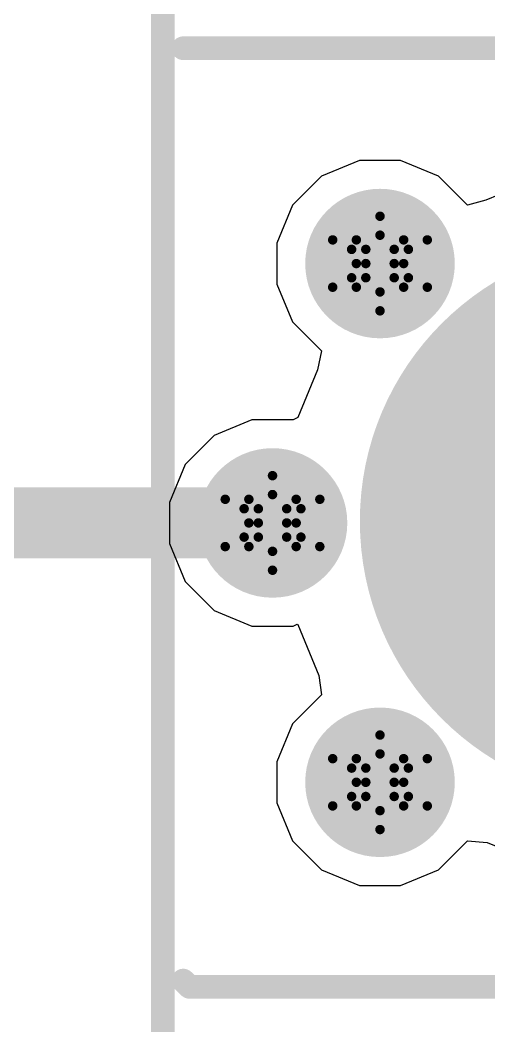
# Model space of a CAD drawing. Header units: inches. Extents: x -5 to 5328, y -4 to 5281.
# Drawn here: x 115.98 to 118.49, y 98.11 to 103.51 of the extents above; entities that cross this region are included whole.
import ezdxf

# ---------------------------------------------------------------- set-up
doc = ezdxf.new("R2010")
doc.units = ezdxf.units.IN
for name, color, linetype in [('Bottom Layer', 5, 'Continuous'), ('Bottom Solder', 6, 'Continuous'), ('Drill Drawing', 1, 'Continuous'), ('Layer 1', 16, 'Continuous'), ('Layer 2', 76, 'Continuous'), ('Multi-Layer', 9, 'Continuous'), ('Top Layer', 1, 'Continuous'), ('Top Overlay', 2, 'Continuous'), ('Top Solder', 216, 'Continuous'), ('Via Holes', 16, 'Continuous')]:
    doc.layers.add(name, color=color, linetype=linetype)

# ---------------------------------------------------------------- blocks, each defined once
blk = doc.blocks.new('DB128L_5_08_2P_OG_S_137')
at = {"layer": 'Bottom Layer'}
h = blk.add_hatch(color=5, dxfattribs=at)
edge = h.paths.add_edge_path()
edge.add_arc((-2.54, 0), 1.4, 0, 360)
at = {"layer": 'Bottom Solder'}
h = blk.add_hatch(color=6, dxfattribs=at)
edge = h.paths.add_edge_path()
edge.add_arc((-2.54, 0), 1.5016, 0, 360)
at = {"layer": 'Layer 1'}
h = blk.add_hatch(color=16, dxfattribs=at)
edge = h.paths.add_edge_path()
edge.add_arc((-2.54, 0), 1.4, 0, 360)
at = {"layer": 'Layer 2'}
h = blk.add_hatch(color=76, dxfattribs=at)
edge = h.paths.add_edge_path()
edge.add_arc((-2.54, 0), 1.4, 0, 360)
at = {"layer": 'Multi-Layer'}
h = blk.add_hatch(color=9, dxfattribs=at)
edge = h.paths.add_edge_path()
edge.add_arc((-2.54, 0), 1.4, 0, 360)
at = {"layer": 'Top Layer'}
h = blk.add_hatch(color=1, dxfattribs=at)
edge = h.paths.add_edge_path()
edge.add_arc((-2.54, 0), 1.4, 0, 360)
at = {"layer": 'Top Solder'}
h = blk.add_hatch(color=216, dxfattribs=at)
edge = h.paths.add_edge_path()
edge.add_arc((-2.54, 0), 1.5016, 0, 360)
at = {"layer": 'Top Overlay'}
for points in [[(-5.1, -5.1, 0.127, 0.127, 0), (-5.1, 4.9492, 0.127, 0.127, 0)], [(-4.99, 2.54, 0.127, 0.127, 0), (4.99, 2.54, 0.127, 0.127, 0)], [(-4.99, -2.4687, 0.127, 0.127, 0), (-4.9561, -2.5026, 0.127, 0.127, 0)], [(-4.9561, -2.5026, 0.127, 0.127, 0), (4.99, -2.5026, 0.127, 0.127, 0)]]:
    blk.add_lwpolyline(points, format="xyseb", dxfattribs=at)
for points in [[(-5.0218, 2.54, 0.0635, 0.0635, 1), (-4.9583, 2.54, 0.0635, 0.0635, 1)], [(-5.0218, -2.4687, 0.0635, 0.0635, 1), (-4.9583, -2.4687, 0.0635, 0.0635, 1)], [(-4.9878, -2.5026, 0.0635, 0.0635, 1), (-4.9243, -2.5026, 0.0635, 0.0635, 1)], [(-4.9878, -2.5026, 0.0635, 0.0635, 1), (-4.9243, -2.5026, 0.0635, 0.0635, 1)]]:
    blk.add_lwpolyline(points, format="xyseb", close=True, dxfattribs=at)

msp = doc.modelspace()

# ---------------------------------------------------------------- hatches: boundary and pattern name
at = {"layer": 'Bottom Layer'}
h = msp.add_hatch(color=5, dxfattribs=at)
edge = h.paths.add_edge_path()
edge.add_arc((117.9095, 102.2042), 0.3, 0, 360)
h = msp.add_hatch(color=5, dxfattribs=at)
edge = h.paths.add_edge_path()
edge.add_arc((117.3324, 100.8108), 0.3, 0, 360)
h = msp.add_hatch(color=5, dxfattribs=at)
edge = h.paths.add_edge_path()
edge.add_arc((117.9095, 99.4175), 0.3, 0, 360)
at = {"layer": 'Bottom Solder'}
h = msp.add_hatch(color=6, dxfattribs=at)
edge = h.paths.add_edge_path()
edge.add_arc((117.9095, 102.2042), 0.4016, 0, 360)
h = msp.add_hatch(color=6, dxfattribs=at)
edge = h.paths.add_edge_path()
edge.add_arc((117.3324, 100.8108), 0.4016, 0, 360)
h = msp.add_hatch(color=6, dxfattribs=at)
edge = h.paths.add_edge_path()
edge.add_arc((117.9095, 99.4175), 0.4016, 0, 360)
at = {"layer": 'Layer 1'}
h = msp.add_hatch(color=16, dxfattribs=at)
edge = h.paths.add_edge_path()
edge.add_arc((117.9095, 102.2042), 0.3, 0, 360)
h = msp.add_hatch(color=16, dxfattribs=at)
edge = h.paths.add_edge_path()
edge.add_arc((117.3324, 100.8108), 0.3, 0, 360)
h = msp.add_hatch(color=16, dxfattribs=at)
edge = h.paths.add_edge_path()
edge.add_arc((117.9095, 99.4175), 0.3, 0, 360)
at = {"layer": 'Layer 2'}
h = msp.add_hatch(color=76, dxfattribs=at)
edge = h.paths.add_edge_path()
edge.add_arc((117.9095, 102.2042), 0.3, 0, 360)
h = msp.add_hatch(color=76, dxfattribs=at)
edge = h.paths.add_edge_path()
edge.add_arc((117.3324, 100.8108), 0.3, 0, 360)
h = msp.add_hatch(color=76, dxfattribs=at)
edge = h.paths.add_edge_path()
edge.add_arc((117.9095, 99.4175), 0.3, 0, 360)
at = {"layer": 'Top Layer'}
h = msp.add_hatch(color=1, dxfattribs=at)
edge = h.paths.add_edge_path()
edge.add_arc((117.9095, 102.2042), 0.3, 0, 360)
h = msp.add_hatch(color=1, dxfattribs=at)
edge = h.paths.add_edge_path()
edge.add_arc((117.3324, 100.8108), 0.3, 0, 360)
h = msp.add_hatch(color=1, dxfattribs=at)
edge = h.paths.add_edge_path()
edge.add_arc((117.9095, 99.4175), 0.3, 0, 360)
at = {"layer": 'Top Solder'}
h = msp.add_hatch(color=216, dxfattribs=at)
edge = h.paths.add_edge_path()
edge.add_arc((117.9095, 102.2042), 0.4016, 0, 360)
h = msp.add_hatch(color=216, dxfattribs=at)
edge = h.paths.add_edge_path()
edge.add_arc((117.3324, 100.8108), 0.4016, 0, 360)
h = msp.add_hatch(color=216, dxfattribs=at)
edge = h.paths.add_edge_path()
edge.add_arc((117.9095, 99.4175), 0.4016, 0, 360)
at = {"layer": 'Via Holes'}
h = msp.add_hatch(color=7, dxfattribs=at)
edge = h.paths.add_edge_path()
edge.add_arc((117.9095, 102.2042), 0.15, 0, 360)
h = msp.add_hatch(color=7, dxfattribs=at)
edge = h.paths.add_edge_path()
edge.add_arc((117.3324, 100.8108), 0.15, 0, 360)
h = msp.add_hatch(color=7, dxfattribs=at)
edge = h.paths.add_edge_path()
edge.add_arc((117.9095, 99.4175), 0.15, 0, 360)

# ---------------------------------------------------------------- linework, layer by layer
at = {"layer": 'Drill Drawing'}
for points in [[(117.7825, 102.3312, 0.0508, 0.0508, 0), (117.9095, 102.4582, 0.0508, 0.0508, 0)], [(117.9095, 102.4582, 0.0508, 0.0508, 0), (118.0365, 102.3312, 0.0508, 0.0508, 0)], [(117.6555, 102.3312, 0.0508, 0.0508, 0), (117.7825, 102.2042, 0.0508, 0.0508, 0)], [(117.6555, 102.3312, 0.0508, 0.0508, 0), (117.7825, 102.3312, 0.0508, 0.0508, 0)], [(117.8333, 102.2804, 0.0508, 0.0508, 0), (117.9095, 102.3566, 0.0508, 0.0508, 0)], [(117.9095, 102.3566, 0.0508, 0.0508, 0), (117.9857, 102.2804, 0.0508, 0.0508, 0)], [(118.0365, 102.3312, 0.0508, 0.0508, 0), (118.1635, 102.3312, 0.0508, 0.0508, 0)], [(118.0365, 102.2042, 0.0508, 0.0508, 0), (118.1635, 102.3312, 0.0508, 0.0508, 0)], [(117.7571, 102.2804, 0.0508, 0.0508, 0), (117.8333, 102.2042, 0.0508, 0.0508, 0)], [(117.7571, 102.2804, 0.0508, 0.0508, 0), (117.8333, 102.2804, 0.0508, 0.0508, 0)], [(117.9857, 102.2804, 0.0508, 0.0508, 0), (118.0619, 102.2804, 0.0508, 0.0508, 0)], [(117.9857, 102.2042, 0.0508, 0.0508, 0), (118.0619, 102.2804, 0.0508, 0.0508, 0)], [(117.6555, 102.0772, 0.0508, 0.0508, 0), (117.7825, 102.2042, 0.0508, 0.0508, 0)], [(117.7571, 102.128, 0.0508, 0.0508, 0), (117.8333, 102.2042, 0.0508, 0.0508, 0)], [(117.9857, 102.2042, 0.0508, 0.0508, 0), (118.0619, 102.128, 0.0508, 0.0508, 0)], [(118.0365, 102.2042, 0.0508, 0.0508, 0), (118.1635, 102.0772, 0.0508, 0.0508, 0)], [(117.7571, 102.128, 0.0508, 0.0508, 0), (117.8333, 102.128, 0.0508, 0.0508, 0)], [(117.8333, 102.128, 0.0508, 0.0508, 0), (117.9095, 102.0518, 0.0508, 0.0508, 0)], [(117.9095, 102.0518, 0.0508, 0.0508, 0), (117.9857, 102.128, 0.0508, 0.0508, 0)], [(117.9857, 102.128, 0.0508, 0.0508, 0), (118.0619, 102.128, 0.0508, 0.0508, 0)], [(117.6555, 102.0772, 0.0508, 0.0508, 0), (117.7825, 102.0772, 0.0508, 0.0508, 0)], [(117.7825, 102.0772, 0.0508, 0.0508, 0), (117.9095, 101.9502, 0.0508, 0.0508, 0)], [(117.9095, 101.9502, 0.0508, 0.0508, 0), (118.0365, 102.0772, 0.0508, 0.0508, 0)], [(118.0365, 102.0772, 0.0508, 0.0508, 0), (118.1635, 102.0772, 0.0508, 0.0508, 0)], [(117.2054, 100.9378, 0.0508, 0.0508, 0), (117.3324, 101.0648, 0.0508, 0.0508, 0)], [(117.3324, 101.0648, 0.0508, 0.0508, 0), (117.4594, 100.9378, 0.0508, 0.0508, 0)], [(117.2562, 100.887, 0.0508, 0.0508, 0), (117.3324, 100.9632, 0.0508, 0.0508, 0)], [(117.3324, 100.9632, 0.0508, 0.0508, 0), (117.4086, 100.887, 0.0508, 0.0508, 0)], [(117.0784, 100.9378, 0.0508, 0.0508, 0), (117.2054, 100.8108, 0.0508, 0.0508, 0)], [(117.0784, 100.9378, 0.0508, 0.0508, 0), (117.2054, 100.9378, 0.0508, 0.0508, 0)], [(117.4594, 100.9378, 0.0508, 0.0508, 0), (117.5864, 100.9378, 0.0508, 0.0508, 0)], [(117.4594, 100.8108, 0.0508, 0.0508, 0), (117.5864, 100.9378, 0.0508, 0.0508, 0)], [(117.18, 100.887, 0.0508, 0.0508, 0), (117.2562, 100.8108, 0.0508, 0.0508, 0)], [(117.18, 100.887, 0.0508, 0.0508, 0), (117.2562, 100.887, 0.0508, 0.0508, 0)], [(117.4086, 100.887, 0.0508, 0.0508, 0), (117.4848, 100.887, 0.0508, 0.0508, 0)], [(117.4086, 100.8108, 0.0508, 0.0508, 0), (117.4848, 100.887, 0.0508, 0.0508, 0)], [(117.0784, 100.6838, 0.0508, 0.0508, 0), (117.2054, 100.8108, 0.0508, 0.0508, 0)], [(117.18, 100.7346, 0.0508, 0.0508, 0), (117.2562, 100.8108, 0.0508, 0.0508, 0)], [(117.4086, 100.8108, 0.0508, 0.0508, 0), (117.4848, 100.7346, 0.0508, 0.0508, 0)], [(117.4594, 100.8108, 0.0508, 0.0508, 0), (117.5864, 100.6838, 0.0508, 0.0508, 0)], [(117.18, 100.7346, 0.0508, 0.0508, 0), (117.2562, 100.7346, 0.0508, 0.0508, 0)], [(117.2562, 100.7346, 0.0508, 0.0508, 0), (117.3324, 100.6584, 0.0508, 0.0508, 0)], [(117.3324, 100.6584, 0.0508, 0.0508, 0), (117.4086, 100.7346, 0.0508, 0.0508, 0)], [(117.4086, 100.7346, 0.0508, 0.0508, 0), (117.4848, 100.7346, 0.0508, 0.0508, 0)], [(117.0784, 100.6838, 0.0508, 0.0508, 0), (117.2054, 100.6838, 0.0508, 0.0508, 0)], [(117.2054, 100.6838, 0.0508, 0.0508, 0), (117.3324, 100.5568, 0.0508, 0.0508, 0)], [(117.3324, 100.5568, 0.0508, 0.0508, 0), (117.4594, 100.6838, 0.0508, 0.0508, 0)], [(117.4594, 100.6838, 0.0508, 0.0508, 0), (117.5864, 100.6838, 0.0508, 0.0508, 0)], [(117.7825, 99.5445, 0.0508, 0.0508, 0), (117.9095, 99.6715, 0.0508, 0.0508, 0)], [(117.9095, 99.6715, 0.0508, 0.0508, 0), (118.0365, 99.5445, 0.0508, 0.0508, 0)], [(117.8333, 99.4937, 0.0508, 0.0508, 0), (117.9095, 99.5699, 0.0508, 0.0508, 0)], [(117.9095, 99.5699, 0.0508, 0.0508, 0), (117.9857, 99.4937, 0.0508, 0.0508, 0)], [(117.6555, 99.5445, 0.0508, 0.0508, 0), (117.7825, 99.4175, 0.0508, 0.0508, 0)], [(117.6555, 99.5445, 0.0508, 0.0508, 0), (117.7825, 99.5445, 0.0508, 0.0508, 0)], [(118.0365, 99.5445, 0.0508, 0.0508, 0), (118.1635, 99.5445, 0.0508, 0.0508, 0)], [(118.0365, 99.4175, 0.0508, 0.0508, 0), (118.1635, 99.5445, 0.0508, 0.0508, 0)], [(117.7571, 99.4937, 0.0508, 0.0508, 0), (117.8333, 99.4175, 0.0508, 0.0508, 0)], [(117.7571, 99.4937, 0.0508, 0.0508, 0), (117.8333, 99.4937, 0.0508, 0.0508, 0)], [(117.9857, 99.4937, 0.0508, 0.0508, 0), (118.0619, 99.4937, 0.0508, 0.0508, 0)], [(117.9857, 99.4175, 0.0508, 0.0508, 0), (118.0619, 99.4937, 0.0508, 0.0508, 0)], [(117.6555, 99.2905, 0.0508, 0.0508, 0), (117.7825, 99.4175, 0.0508, 0.0508, 0)], [(117.7571, 99.3413, 0.0508, 0.0508, 0), (117.8333, 99.4175, 0.0508, 0.0508, 0)], [(117.9857, 99.4175, 0.0508, 0.0508, 0), (118.0619, 99.3413, 0.0508, 0.0508, 0)], [(118.0365, 99.4175, 0.0508, 0.0508, 0), (118.1635, 99.2905, 0.0508, 0.0508, 0)], [(117.7571, 99.3413, 0.0508, 0.0508, 0), (117.8333, 99.3413, 0.0508, 0.0508, 0)], [(117.8333, 99.3413, 0.0508, 0.0508, 0), (117.9095, 99.2651, 0.0508, 0.0508, 0)], [(117.9095, 99.2651, 0.0508, 0.0508, 0), (117.9857, 99.3413, 0.0508, 0.0508, 0)], [(117.9857, 99.3413, 0.0508, 0.0508, 0), (118.0619, 99.3413, 0.0508, 0.0508, 0)], [(117.6555, 99.2905, 0.0508, 0.0508, 0), (117.7825, 99.2905, 0.0508, 0.0508, 0)], [(117.7825, 99.2905, 0.0508, 0.0508, 0), (117.9095, 99.1635, 0.0508, 0.0508, 0)], [(117.9095, 99.1635, 0.0508, 0.0508, 0), (118.0365, 99.2905, 0.0508, 0.0508, 0)], [(118.0365, 99.2905, 0.0508, 0.0508, 0), (118.1635, 99.2905, 0.0508, 0.0508, 0)]]:
    msp.add_lwpolyline(points, format="xyseb", dxfattribs=at)
for points in [[(117.8968, 102.4582, 0.0254, 0.0254, 1), (117.9222, 102.4582, 0.0254, 0.0254, 1)], [(117.8968, 102.4582, 0.0254, 0.0254, 1), (117.9222, 102.4582, 0.0254, 0.0254, 1)], [(117.6428, 102.3312, 0.0254, 0.0254, 1), (117.6682, 102.3312, 0.0254, 0.0254, 1)], [(117.6428, 102.3312, 0.0254, 0.0254, 1), (117.6682, 102.3312, 0.0254, 0.0254, 1)], [(117.7698, 102.3312, 0.0254, 0.0254, 1), (117.7952, 102.3312, 0.0254, 0.0254, 1)], [(117.7698, 102.3312, 0.0254, 0.0254, 1), (117.7952, 102.3312, 0.0254, 0.0254, 1)], [(117.8968, 102.3566, 0.0254, 0.0254, 1), (117.9222, 102.3566, 0.0254, 0.0254, 1)], [(117.8968, 102.3566, 0.0254, 0.0254, 1), (117.9222, 102.3566, 0.0254, 0.0254, 1)], [(118.0238, 102.3312, 0.0254, 0.0254, 1), (118.0492, 102.3312, 0.0254, 0.0254, 1)], [(118.0238, 102.3312, 0.0254, 0.0254, 1), (118.0492, 102.3312, 0.0254, 0.0254, 1)], [(118.1508, 102.3312, 0.0254, 0.0254, 1), (118.1762, 102.3312, 0.0254, 0.0254, 1)], [(118.1508, 102.3312, 0.0254, 0.0254, 1), (118.1762, 102.3312, 0.0254, 0.0254, 1)], [(117.7444, 102.2804, 0.0254, 0.0254, 1), (117.7698, 102.2804, 0.0254, 0.0254, 1)], [(117.7444, 102.2804, 0.0254, 0.0254, 1), (117.7698, 102.2804, 0.0254, 0.0254, 1)], [(117.8206, 102.2804, 0.0254, 0.0254, 1), (117.846, 102.2804, 0.0254, 0.0254, 1)], [(117.8206, 102.2804, 0.0254, 0.0254, 1), (117.846, 102.2804, 0.0254, 0.0254, 1)], [(117.973, 102.2804, 0.0254, 0.0254, 1), (117.9984, 102.2804, 0.0254, 0.0254, 1)], [(117.973, 102.2804, 0.0254, 0.0254, 1), (117.9984, 102.2804, 0.0254, 0.0254, 1)], [(118.0492, 102.2804, 0.0254, 0.0254, 1), (118.0746, 102.2804, 0.0254, 0.0254, 1)], [(118.0492, 102.2804, 0.0254, 0.0254, 1), (118.0746, 102.2804, 0.0254, 0.0254, 1)], [(117.7698, 102.2042, 0.0254, 0.0254, 1), (117.7952, 102.2042, 0.0254, 0.0254, 1)], [(117.7698, 102.2042, 0.0254, 0.0254, 1), (117.7952, 102.2042, 0.0254, 0.0254, 1)], [(117.8206, 102.2042, 0.0254, 0.0254, 1), (117.846, 102.2042, 0.0254, 0.0254, 1)], [(117.8206, 102.2042, 0.0254, 0.0254, 1), (117.846, 102.2042, 0.0254, 0.0254, 1)], [(117.973, 102.2042, 0.0254, 0.0254, 1), (117.9984, 102.2042, 0.0254, 0.0254, 1)], [(117.973, 102.2042, 0.0254, 0.0254, 1), (117.9984, 102.2042, 0.0254, 0.0254, 1)], [(118.0238, 102.2042, 0.0254, 0.0254, 1), (118.0492, 102.2042, 0.0254, 0.0254, 1)], [(118.0238, 102.2042, 0.0254, 0.0254, 1), (118.0492, 102.2042, 0.0254, 0.0254, 1)], [(117.7444, 102.128, 0.0254, 0.0254, 1), (117.7698, 102.128, 0.0254, 0.0254, 1)], [(117.7444, 102.128, 0.0254, 0.0254, 1), (117.7698, 102.128, 0.0254, 0.0254, 1)], [(117.8206, 102.128, 0.0254, 0.0254, 1), (117.846, 102.128, 0.0254, 0.0254, 1)], [(117.8206, 102.128, 0.0254, 0.0254, 1), (117.846, 102.128, 0.0254, 0.0254, 1)], [(117.973, 102.128, 0.0254, 0.0254, 1), (117.9984, 102.128, 0.0254, 0.0254, 1)], [(117.973, 102.128, 0.0254, 0.0254, 1), (117.9984, 102.128, 0.0254, 0.0254, 1)], [(118.0492, 102.128, 0.0254, 0.0254, 1), (118.0746, 102.128, 0.0254, 0.0254, 1)], [(118.0492, 102.128, 0.0254, 0.0254, 1), (118.0746, 102.128, 0.0254, 0.0254, 1)], [(117.6428, 102.0772, 0.0254, 0.0254, 1), (117.6682, 102.0772, 0.0254, 0.0254, 1)], [(117.6428, 102.0772, 0.0254, 0.0254, 1), (117.6682, 102.0772, 0.0254, 0.0254, 1)], [(117.7698, 102.0772, 0.0254, 0.0254, 1), (117.7952, 102.0772, 0.0254, 0.0254, 1)], [(117.7698, 102.0772, 0.0254, 0.0254, 1), (117.7952, 102.0772, 0.0254, 0.0254, 1)], [(117.8968, 102.0518, 0.0254, 0.0254, 1), (117.9222, 102.0518, 0.0254, 0.0254, 1)], [(117.8968, 102.0518, 0.0254, 0.0254, 1), (117.9222, 102.0518, 0.0254, 0.0254, 1)], [(118.0238, 102.0772, 0.0254, 0.0254, 1), (118.0492, 102.0772, 0.0254, 0.0254, 1)], [(118.0238, 102.0772, 0.0254, 0.0254, 1), (118.0492, 102.0772, 0.0254, 0.0254, 1)], [(118.1508, 102.0772, 0.0254, 0.0254, 1), (118.1762, 102.0772, 0.0254, 0.0254, 1)], [(118.1508, 102.0772, 0.0254, 0.0254, 1), (118.1762, 102.0772, 0.0254, 0.0254, 1)], [(117.8968, 101.9502, 0.0254, 0.0254, 1), (117.9222, 101.9502, 0.0254, 0.0254, 1)], [(117.8968, 101.9502, 0.0254, 0.0254, 1), (117.9222, 101.9502, 0.0254, 0.0254, 1)], [(117.3197, 101.0648, 0.0254, 0.0254, 1), (117.3451, 101.0648, 0.0254, 0.0254, 1)], [(117.3197, 101.0648, 0.0254, 0.0254, 1), (117.3451, 101.0648, 0.0254, 0.0254, 1)], [(117.3197, 100.9632, 0.0254, 0.0254, 1), (117.3451, 100.9632, 0.0254, 0.0254, 1)], [(117.3197, 100.9632, 0.0254, 0.0254, 1), (117.3451, 100.9632, 0.0254, 0.0254, 1)], [(117.0657, 100.9378, 0.0254, 0.0254, 1), (117.0911, 100.9378, 0.0254, 0.0254, 1)], [(117.0657, 100.9378, 0.0254, 0.0254, 1), (117.0911, 100.9378, 0.0254, 0.0254, 1)], [(117.1927, 100.9378, 0.0254, 0.0254, 1), (117.2181, 100.9378, 0.0254, 0.0254, 1)], [(117.1927, 100.9378, 0.0254, 0.0254, 1), (117.2181, 100.9378, 0.0254, 0.0254, 1)], [(117.4467, 100.9378, 0.0254, 0.0254, 1), (117.4721, 100.9378, 0.0254, 0.0254, 1)], [(117.4467, 100.9378, 0.0254, 0.0254, 1), (117.4721, 100.9378, 0.0254, 0.0254, 1)], [(117.5737, 100.9378, 0.0254, 0.0254, 1), (117.5991, 100.9378, 0.0254, 0.0254, 1)], [(117.5737, 100.9378, 0.0254, 0.0254, 1), (117.5991, 100.9378, 0.0254, 0.0254, 1)], [(117.1673, 100.887, 0.0254, 0.0254, 1), (117.1927, 100.887, 0.0254, 0.0254, 1)], [(117.1673, 100.887, 0.0254, 0.0254, 1), (117.1927, 100.887, 0.0254, 0.0254, 1)], [(117.2435, 100.887, 0.0254, 0.0254, 1), (117.2689, 100.887, 0.0254, 0.0254, 1)], [(117.2435, 100.887, 0.0254, 0.0254, 1), (117.2689, 100.887, 0.0254, 0.0254, 1)], [(117.3959, 100.887, 0.0254, 0.0254, 1), (117.4213, 100.887, 0.0254, 0.0254, 1)], [(117.3959, 100.887, 0.0254, 0.0254, 1), (117.4213, 100.887, 0.0254, 0.0254, 1)], [(117.4721, 100.887, 0.0254, 0.0254, 1), (117.4975, 100.887, 0.0254, 0.0254, 1)], [(117.4721, 100.887, 0.0254, 0.0254, 1), (117.4975, 100.887, 0.0254, 0.0254, 1)], [(117.1927, 100.8108, 0.0254, 0.0254, 1), (117.2181, 100.8108, 0.0254, 0.0254, 1)], [(117.1927, 100.8108, 0.0254, 0.0254, 1), (117.2181, 100.8108, 0.0254, 0.0254, 1)], [(117.2435, 100.8108, 0.0254, 0.0254, 1), (117.2689, 100.8108, 0.0254, 0.0254, 1)], [(117.2435, 100.8108, 0.0254, 0.0254, 1), (117.2689, 100.8108, 0.0254, 0.0254, 1)], [(117.3959, 100.8108, 0.0254, 0.0254, 1), (117.4213, 100.8108, 0.0254, 0.0254, 1)], [(117.3959, 100.8108, 0.0254, 0.0254, 1), (117.4213, 100.8108, 0.0254, 0.0254, 1)], [(117.4467, 100.8108, 0.0254, 0.0254, 1), (117.4721, 100.8108, 0.0254, 0.0254, 1)], [(117.4467, 100.8108, 0.0254, 0.0254, 1), (117.4721, 100.8108, 0.0254, 0.0254, 1)], [(117.1673, 100.7346, 0.0254, 0.0254, 1), (117.1927, 100.7346, 0.0254, 0.0254, 1)], [(117.1673, 100.7346, 0.0254, 0.0254, 1), (117.1927, 100.7346, 0.0254, 0.0254, 1)], [(117.2435, 100.7346, 0.0254, 0.0254, 1), (117.2689, 100.7346, 0.0254, 0.0254, 1)], [(117.2435, 100.7346, 0.0254, 0.0254, 1), (117.2689, 100.7346, 0.0254, 0.0254, 1)], [(117.3959, 100.7346, 0.0254, 0.0254, 1), (117.4213, 100.7346, 0.0254, 0.0254, 1)], [(117.3959, 100.7346, 0.0254, 0.0254, 1), (117.4213, 100.7346, 0.0254, 0.0254, 1)], [(117.4721, 100.7346, 0.0254, 0.0254, 1), (117.4975, 100.7346, 0.0254, 0.0254, 1)], [(117.4721, 100.7346, 0.0254, 0.0254, 1), (117.4975, 100.7346, 0.0254, 0.0254, 1)], [(117.0657, 100.6838, 0.0254, 0.0254, 1), (117.0911, 100.6838, 0.0254, 0.0254, 1)], [(117.0657, 100.6838, 0.0254, 0.0254, 1), (117.0911, 100.6838, 0.0254, 0.0254, 1)], [(117.1927, 100.6838, 0.0254, 0.0254, 1), (117.2181, 100.6838, 0.0254, 0.0254, 1)], [(117.1927, 100.6838, 0.0254, 0.0254, 1), (117.2181, 100.6838, 0.0254, 0.0254, 1)], [(117.3197, 100.6584, 0.0254, 0.0254, 1), (117.3451, 100.6584, 0.0254, 0.0254, 1)], [(117.3197, 100.6584, 0.0254, 0.0254, 1), (117.3451, 100.6584, 0.0254, 0.0254, 1)], [(117.4467, 100.6838, 0.0254, 0.0254, 1), (117.4721, 100.6838, 0.0254, 0.0254, 1)], [(117.4467, 100.6838, 0.0254, 0.0254, 1), (117.4721, 100.6838, 0.0254, 0.0254, 1)], [(117.5737, 100.6838, 0.0254, 0.0254, 1), (117.5991, 100.6838, 0.0254, 0.0254, 1)], [(117.5737, 100.6838, 0.0254, 0.0254, 1), (117.5991, 100.6838, 0.0254, 0.0254, 1)], [(117.3197, 100.5568, 0.0254, 0.0254, 1), (117.3451, 100.5568, 0.0254, 0.0254, 1)], [(117.3197, 100.5568, 0.0254, 0.0254, 1), (117.3451, 100.5568, 0.0254, 0.0254, 1)], [(117.8968, 99.6715, 0.0254, 0.0254, 1), (117.9222, 99.6715, 0.0254, 0.0254, 1)], [(117.8968, 99.6715, 0.0254, 0.0254, 1), (117.9222, 99.6715, 0.0254, 0.0254, 1)], [(117.8968, 99.5699, 0.0254, 0.0254, 1), (117.9222, 99.5699, 0.0254, 0.0254, 1)], [(117.8968, 99.5699, 0.0254, 0.0254, 1), (117.9222, 99.5699, 0.0254, 0.0254, 1)], [(117.6428, 99.5445, 0.0254, 0.0254, 1), (117.6682, 99.5445, 0.0254, 0.0254, 1)], [(117.6428, 99.5445, 0.0254, 0.0254, 1), (117.6682, 99.5445, 0.0254, 0.0254, 1)], [(117.7698, 99.5445, 0.0254, 0.0254, 1), (117.7952, 99.5445, 0.0254, 0.0254, 1)], [(117.7698, 99.5445, 0.0254, 0.0254, 1), (117.7952, 99.5445, 0.0254, 0.0254, 1)], [(118.0238, 99.5445, 0.0254, 0.0254, 1), (118.0492, 99.5445, 0.0254, 0.0254, 1)], [(118.0238, 99.5445, 0.0254, 0.0254, 1), (118.0492, 99.5445, 0.0254, 0.0254, 1)], [(118.1508, 99.5445, 0.0254, 0.0254, 1), (118.1762, 99.5445, 0.0254, 0.0254, 1)], [(118.1508, 99.5445, 0.0254, 0.0254, 1), (118.1762, 99.5445, 0.0254, 0.0254, 1)], [(117.7444, 99.4937, 0.0254, 0.0254, 1), (117.7698, 99.4937, 0.0254, 0.0254, 1)], [(117.7444, 99.4937, 0.0254, 0.0254, 1), (117.7698, 99.4937, 0.0254, 0.0254, 1)], [(117.8206, 99.4937, 0.0254, 0.0254, 1), (117.846, 99.4937, 0.0254, 0.0254, 1)], [(117.8206, 99.4937, 0.0254, 0.0254, 1), (117.846, 99.4937, 0.0254, 0.0254, 1)], [(117.973, 99.4937, 0.0254, 0.0254, 1), (117.9984, 99.4937, 0.0254, 0.0254, 1)], [(117.973, 99.4937, 0.0254, 0.0254, 1), (117.9984, 99.4937, 0.0254, 0.0254, 1)], [(118.0492, 99.4937, 0.0254, 0.0254, 1), (118.0746, 99.4937, 0.0254, 0.0254, 1)], [(118.0492, 99.4937, 0.0254, 0.0254, 1), (118.0746, 99.4937, 0.0254, 0.0254, 1)], [(117.7698, 99.4175, 0.0254, 0.0254, 1), (117.7952, 99.4175, 0.0254, 0.0254, 1)], [(117.7698, 99.4175, 0.0254, 0.0254, 1), (117.7952, 99.4175, 0.0254, 0.0254, 1)], [(117.8206, 99.4175, 0.0254, 0.0254, 1), (117.846, 99.4175, 0.0254, 0.0254, 1)], [(117.8206, 99.4175, 0.0254, 0.0254, 1), (117.846, 99.4175, 0.0254, 0.0254, 1)], [(117.973, 99.4175, 0.0254, 0.0254, 1), (117.9984, 99.4175, 0.0254, 0.0254, 1)], [(117.973, 99.4175, 0.0254, 0.0254, 1), (117.9984, 99.4175, 0.0254, 0.0254, 1)], [(118.0238, 99.4175, 0.0254, 0.0254, 1), (118.0492, 99.4175, 0.0254, 0.0254, 1)], [(118.0238, 99.4175, 0.0254, 0.0254, 1), (118.0492, 99.4175, 0.0254, 0.0254, 1)], [(117.7444, 99.3413, 0.0254, 0.0254, 1), (117.7698, 99.3413, 0.0254, 0.0254, 1)], [(117.7444, 99.3413, 0.0254, 0.0254, 1), (117.7698, 99.3413, 0.0254, 0.0254, 1)], [(117.8206, 99.3413, 0.0254, 0.0254, 1), (117.846, 99.3413, 0.0254, 0.0254, 1)], [(117.8206, 99.3413, 0.0254, 0.0254, 1), (117.846, 99.3413, 0.0254, 0.0254, 1)], [(117.973, 99.3413, 0.0254, 0.0254, 1), (117.9984, 99.3413, 0.0254, 0.0254, 1)], [(117.973, 99.3413, 0.0254, 0.0254, 1), (117.9984, 99.3413, 0.0254, 0.0254, 1)], [(118.0492, 99.3413, 0.0254, 0.0254, 1), (118.0746, 99.3413, 0.0254, 0.0254, 1)], [(118.0492, 99.3413, 0.0254, 0.0254, 1), (118.0746, 99.3413, 0.0254, 0.0254, 1)], [(117.6428, 99.2905, 0.0254, 0.0254, 1), (117.6682, 99.2905, 0.0254, 0.0254, 1)], [(117.6428, 99.2905, 0.0254, 0.0254, 1), (117.6682, 99.2905, 0.0254, 0.0254, 1)], [(117.7698, 99.2905, 0.0254, 0.0254, 1), (117.7952, 99.2905, 0.0254, 0.0254, 1)], [(117.7698, 99.2905, 0.0254, 0.0254, 1), (117.7952, 99.2905, 0.0254, 0.0254, 1)], [(118.0238, 99.2905, 0.0254, 0.0254, 1), (118.0492, 99.2905, 0.0254, 0.0254, 1)], [(118.0238, 99.2905, 0.0254, 0.0254, 1), (118.0492, 99.2905, 0.0254, 0.0254, 1)], [(118.1508, 99.2905, 0.0254, 0.0254, 1), (118.1762, 99.2905, 0.0254, 0.0254, 1)], [(118.1508, 99.2905, 0.0254, 0.0254, 1), (118.1762, 99.2905, 0.0254, 0.0254, 1)], [(117.8968, 99.2651, 0.0254, 0.0254, 1), (117.9222, 99.2651, 0.0254, 0.0254, 1)], [(117.8968, 99.2651, 0.0254, 0.0254, 1), (117.9222, 99.2651, 0.0254, 0.0254, 1)], [(117.8968, 99.1635, 0.0254, 0.0254, 1), (117.9222, 99.1635, 0.0254, 0.0254, 1)], [(117.8968, 99.1635, 0.0254, 0.0254, 1), (117.9222, 99.1635, 0.0254, 0.0254, 1)]]:
    msp.add_lwpolyline(points, format="xyseb", close=True, dxfattribs=at)
at = {"layer": 'Layer 2'}
for p, q in [((117.7993, 102.7582), (117.5957, 102.6738)), ((118.0197, 102.7582), (117.7993, 102.7582)), ((118.2234, 102.6738), (118.0197, 102.7582)), ((117.5957, 102.6738), (117.4399, 102.518)), ((118.3792, 102.518), (118.2234, 102.6738)), ((118.7463, 102.6558), (118.4781, 102.5447)), ((117.4399, 102.518), (117.3555, 102.3144)), ((118.4781, 102.5447), (118.3792, 102.518)), ((117.3555, 102.3144), (117.3555, 102.094)), ((117.3555, 102.094), (117.4399, 101.8903)), ((117.4399, 101.8903), (117.5957, 101.7345)), ((117.5957, 101.7345), (117.5742, 101.6335)), ((117.5742, 101.6335), (117.4682, 101.3777)), ((117.2222, 101.3648), (117.0186, 101.2805)), ((117.4426, 101.3648), (117.2222, 101.3648)), ((117.4435, 101.3645), (117.4426, 101.3648)), ((117.4682, 101.3777), (117.4435, 101.3645)), ((117.0186, 101.2805), (116.8627, 101.1246)), ((116.8627, 101.1246), (116.7784, 100.921)), ((116.7784, 100.921), (116.7784, 100.7006)), ((116.7784, 100.7006), (116.8627, 100.497)), ((116.8627, 100.497), (117.0186, 100.3412)), ((117.0186, 100.3412), (117.2222, 100.2568)), ((117.2222, 100.2568), (117.4426, 100.2568)), ((117.4426, 100.2568), (117.4652, 100.2662)), ((117.4652, 100.2662), (117.4682, 100.2646)), ((117.4682, 100.2646), (117.5814, 99.9912)), ((117.5814, 99.9912), (117.5957, 99.8872)), ((117.5957, 99.8872), (117.4399, 99.7313)), ((117.4399, 99.7313), (117.3555, 99.5277)), ((117.3555, 99.5277), (117.3555, 99.3073)), ((117.3555, 99.3073), (117.4399, 99.1037)), ((117.4399, 99.1037), (117.5957, 98.9478)), ((118.2234, 98.9478), (118.3792, 99.1037)), ((118.3792, 99.1037), (118.4854, 99.0945)), ((118.4854, 99.0945), (118.7463, 98.9864)), ((117.5957, 98.9478), (117.7993, 98.8635)), ((118.0197, 98.8635), (118.2234, 98.9478)), ((117.7993, 98.8635), (118.0197, 98.8635))]:
    msp.add_line(p, q, dxfattribs=at)
at = {"layer": 'Top Layer'}
msp.add_lwpolyline([(115.1025, 100.8108, 0.381, 0.381, 0), (117.3324, 100.8108, 0.381, 0.381, 0)], format="xyseb", dxfattribs=at)
msp.add_lwpolyline([(117.2372, 100.8108, 0.1905, 0.1905, 1), (117.4277, 100.8108, 0.1905, 0.1905, 1)], format="xyseb", close=True, dxfattribs=at)

# ---------------------------------------------------------------- block references
msp.add_blockref('DB128L_5_08_2P_OG_S_137', (121.8429, 100.8211))

doc.saveas('drawing.dxf')
